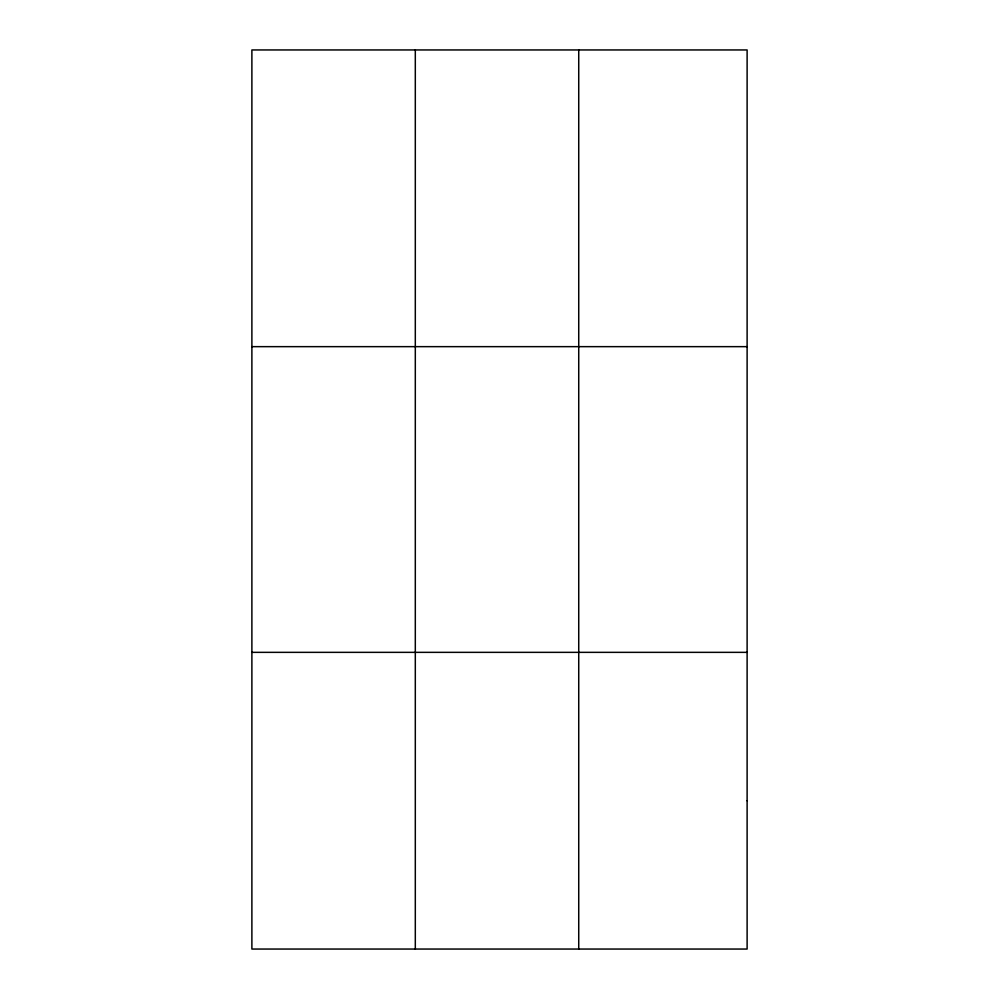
<?xml version="1.0" encoding="UTF-8"?>
<svg xmlns="http://www.w3.org/2000/svg" width="999" height="999" viewBox="0 0 999 999"><rect width="100%" height="100%" fill="white"/><g stroke="black" fill="none" stroke-linecap="round" stroke-linejoin="round"><path stroke-width="1.5" d="M415.309 49.95L415.309 949.05M578.733 49.95L578.733 949.05M251.885 346.653L747.115 346.653M251.885 652.347L747.115 652.347M747.115 800.699L747.115 949.05L251.885 949.05L251.885 49.95L747.115 49.95L747.115 800.699"/></g></svg>
